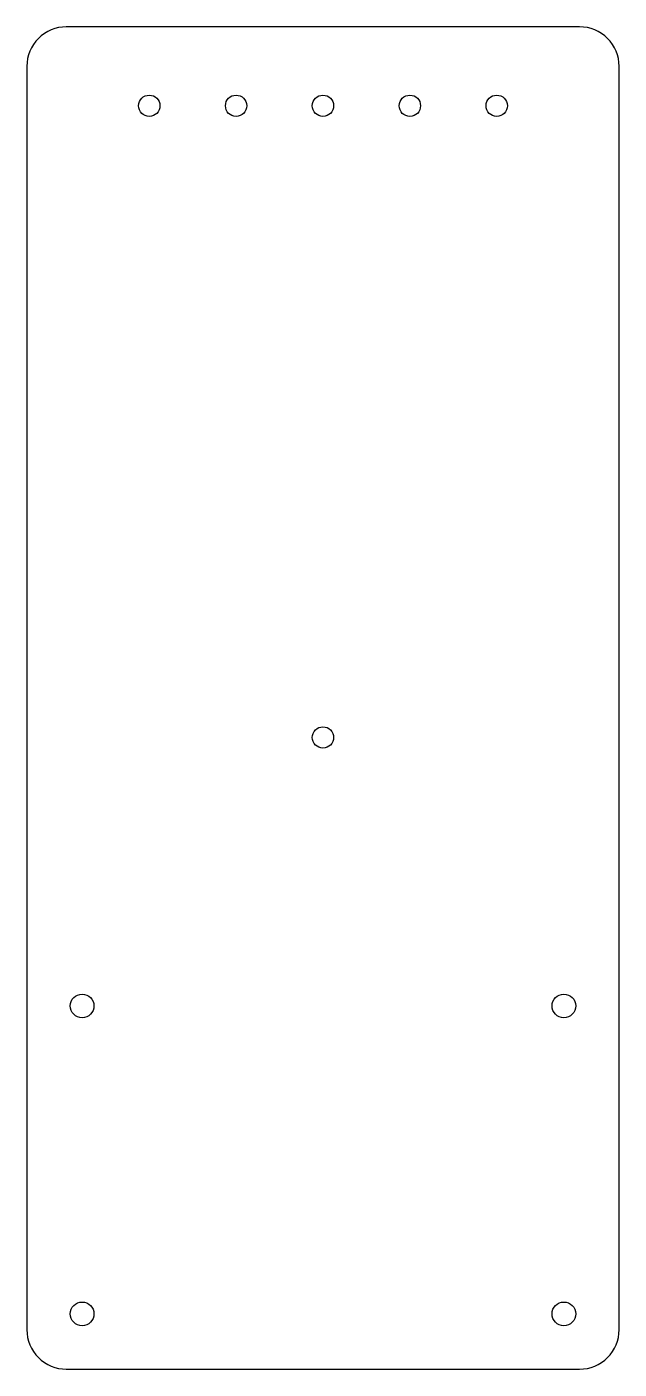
# Model space of a CAD drawing. Header units: millimetres. Extents: x -46 to 29, y -79 to 91.
import ezdxf

# ---------------------------------------------------------------- set-up
doc = ezdxf.new("R2010")
doc.units = ezdxf.units.MM

msp = doc.modelspace()

# ---------------------------------------------------------------- linework, layer by layer
msp.add_lwpolyline([(23.82, 91.34), (-41.18, 91.34, 0.414214), (-46.18, 86.34), (-46.18, -73.66, 0.414214), (-41.18, -78.66), (23.82, -78.66, 0.414214), (28.82, -73.66), (28.82, 86.34, 0.414214)], format="xyb", close=True)
for centre, radius in [((-30.68, 81.34), 1.35), ((-19.68, 81.34), 1.35), ((-8.68, 81.34), 1.35), ((2.32, 81.34), 1.35), ((13.32, 81.34), 1.35), ((-8.68, 1.34), 1.35), ((-39.18, -32.66), 1.5), ((21.82, -32.66), 1.5), ((-39.18, -71.66), 1.5), ((21.82, -71.66), 1.5)]:
    msp.add_circle(centre, radius)

doc.saveas('drawing.dxf')
